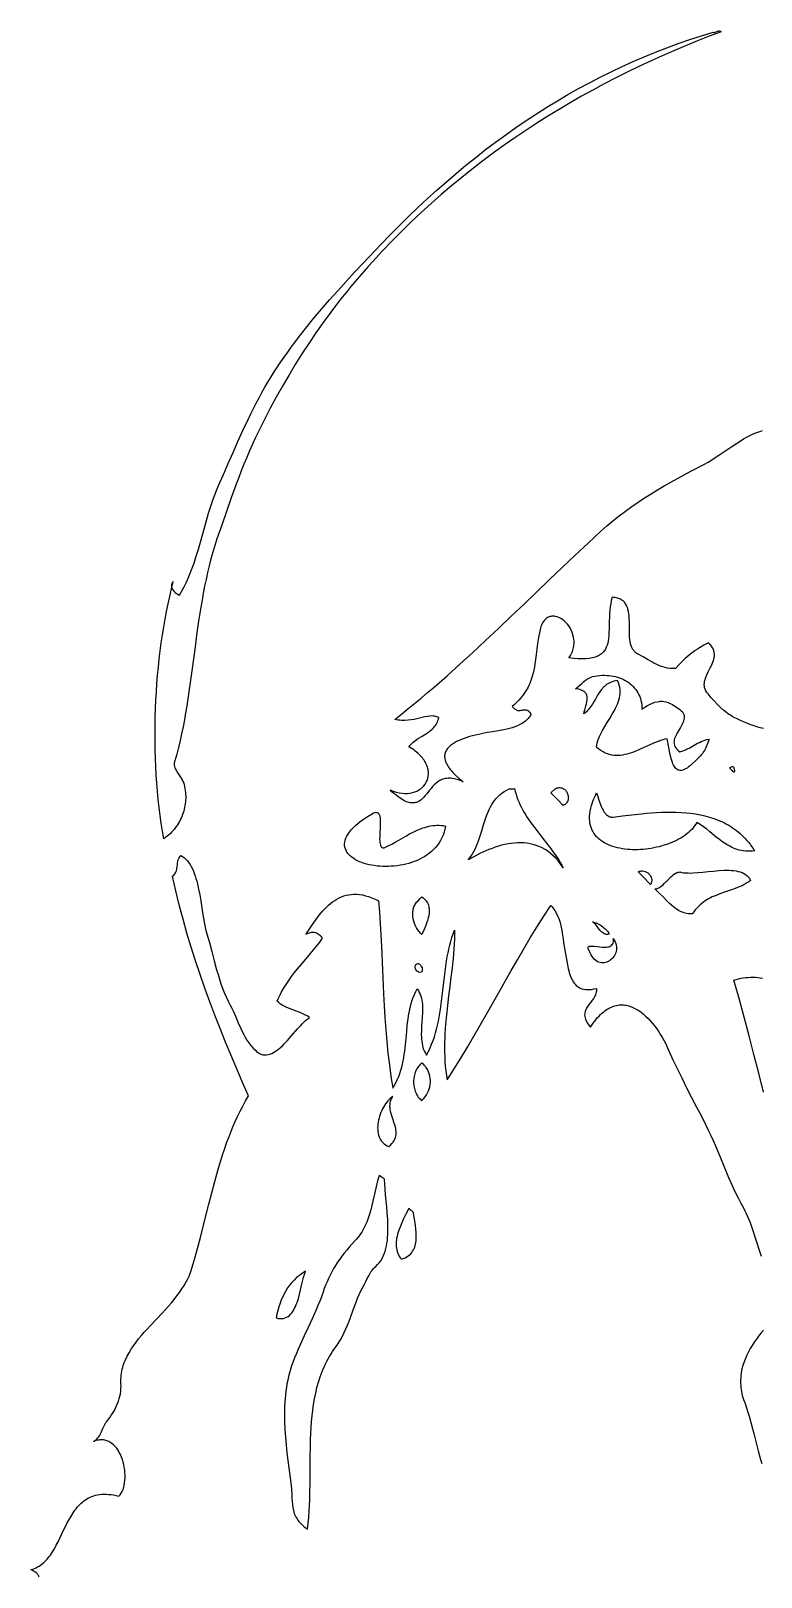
# Model space of a CAD drawing. Extents: x 1 to 451, y 1 to 714.
# Drawn here: x 28.4 to 204.1, y 333.9 to 705.8 of the extents above; entities that cross this region are included whole.
import ezdxf

# ---------------------------------------------------------------- set-up
doc = ezdxf.new("R2010")
doc.units = 0
doc.layers.add('Nível Padrão', color=1, linetype='CONTINUOUS')

msp = doc.modelspace()

# ---------------------------------------------------------------- linework, layer by layer
at = {"layer": 'Nível Padrão'}
for points in [[(192.5, 705.5), (192.64, 705.46), (192.77, 705.44), (192.89, 705.45), (193, 705.47), (193.22, 705.56), (193.43, 705.67), (193.64, 705.76), (193.76, 705.79), (193.88, 705.81), (194.01, 705.8), (194.15, 705.77), (194.3, 705.71), (194.46, 705.61), (191.6, 704.52), (188.75, 703.4), (185.91, 702.24), (183.08, 701.04), (180.26, 699.81), (177.45, 698.54), (174.66, 697.23), (171.87, 695.88), (169.1, 694.49), (166.34, 693.06), (163.6, 691.59), (160.87, 690.08), (158.16, 688.53), (155.46, 686.93), (152.79, 685.3), (150.13, 683.62), (147.49, 681.89), (144.87, 680.12), (142.27, 678.31), (139.69, 676.45), (137.13, 674.54), (134.6, 672.59), (132.09, 670.59), (129.6, 668.54), (127.14, 666.44), (124.7, 664.3), (122.29, 662.1), (119.9, 659.86), (117.55, 657.56), (115.22, 655.22), (112.92, 652.82), (110.65, 650.37), (109.56, 649.16), (108.49, 647.95), (107.44, 646.74), (106.4, 645.52), (105.39, 644.3), (104.39, 643.08), (103.4, 641.86), (102.44, 640.63), (100.55, 638.16), (98.73, 635.68), (96.97, 633.17), (95.26, 630.65), (93.6, 628.11), (92, 625.55), (90.44, 622.96), (88.92, 620.35), (87.45, 617.71), (86.02, 615.04), (84.62, 612.35), (83.26, 609.62), (82.5, 608.03), (81.76, 606.44), (81.05, 604.84), (80.36, 603.23), (79.69, 601.62), (79.05, 600.01), (78.42, 598.39), (77.8, 596.76), (76.61, 593.5), (75.46, 590.22), (74.33, 586.92), (73.2, 583.6), (72.69, 582.01), (72.2, 580.41), (71.75, 578.79), (71.33, 577.17), (70.94, 575.53), (70.57, 573.88), (70.23, 572.22), (69.91, 570.56), (69.6, 568.89), (69.32, 567.21), (68.79, 563.83), (68.31, 560.44), (67.85, 557.03), (66.94, 550.22), (66.46, 546.82), (65.93, 543.44), (65.65, 541.76), (65.35, 540.09), (65.03, 538.42), (64.69, 536.76), (64.32, 535.11), (63.93, 533.47), (63.51, 531.84), (63.06, 530.22), (62.99, 530.05), (62.94, 529.89), (62.9, 529.72), (62.88, 529.55), (62.88, 529.38), (62.89, 529.22), (62.96, 528.88), (63.08, 528.54), (63.24, 528.2), (63.43, 527.85), (63.65, 527.5), (64.13, 526.79), (64.6, 526.04), (64.83, 525.66), (65.02, 525.27), (65.19, 524.87), (65.31, 524.45), (65.42, 524), (65.5, 523.54), (65.57, 523.08), (65.62, 522.63), (65.65, 522.17), (65.67, 521.71), (65.67, 521.26), (65.66, 520.8), (65.62, 520.35), (65.57, 519.9), (65.5, 519.46), (65.42, 519.02), (65.32, 518.58), (65.21, 518.14), (65.07, 517.71), (64.92, 517.29), (64.76, 516.86), (64.58, 516.45), (64.38, 516.04), (64.17, 515.64), (63.94, 515.25), (63.7, 514.86), (63.44, 514.48), (63.16, 514.11), (62.87, 513.74), (62.57, 513.39), (62.25, 513.05), (61.91, 512.71), (61.56, 512.39), (61.19, 512.08), (60.81, 511.77), (60.42, 511.48), (60.09, 513.34), (59.8, 515.22), (59.53, 517.12), (59.29, 519.04), (59.08, 520.97), (58.89, 522.91), (58.73, 524.87), (58.59, 526.85), (58.48, 528.83), (58.4, 530.82), (58.34, 532.81), (58.3, 534.81), (58.29, 536.82), (58.31, 538.82), (58.35, 540.83), (58.41, 542.83), (58.5, 544.83), (58.62, 546.83), (58.75, 548.82), (58.92, 550.8), (59.1, 552.77), (59.31, 554.73), (59.54, 556.68), (59.8, 558.61), (60.08, 560.53), (60.38, 562.42), (60.71, 564.3), (61.05, 566.16), (61.42, 567.99), (61.82, 569.8), (62.23, 571.59), (62.67, 573.34), (62.54, 573.19), (62.43, 573.02), (62.35, 572.84), (62.29, 572.65), (62.26, 572.46), (62.25, 572.25), (62.28, 572.04), (62.34, 571.83), (62.43, 571.61), (62.56, 571.39), (62.72, 571.17), (62.93, 570.95), (63.17, 570.73), (63.46, 570.51), (63.8, 570.29), (64.17, 570.08), (64.6, 570.79), (65.01, 571.51), (65.4, 572.25), (65.77, 573.01), (66.13, 573.78), (66.46, 574.56), (66.78, 575.35), (67.09, 576.15), (67.67, 577.79), (68.21, 579.45), (68.72, 581.14), (69.21, 582.86), (70.17, 586.31), (70.65, 588.05), (71.16, 589.77), (71.7, 591.48), (72.27, 593.17), (72.58, 594.01), (72.9, 594.83), (73.23, 595.65), (73.58, 596.46), (74.75, 599.11), (75.9, 601.77), (77.06, 604.42), (78.23, 607.08), (79.43, 609.72), (80.67, 612.36), (81.31, 613.67), (81.96, 614.98), (82.64, 616.29), (83.33, 617.59), (84.02, 618.85), (84.73, 620.1), (85.46, 621.34), (86.21, 622.57), (86.98, 623.78), (87.76, 624.99), (88.56, 626.19), (89.38, 627.37), (90.21, 628.55), (91.06, 629.72), (91.93, 630.89), (92.8, 632.04), (94.6, 634.33), (96.45, 636.6), (98.34, 638.86), (100.28, 641.09), (102.26, 643.32), (104.27, 645.54), (106.31, 647.75), (108.38, 649.97), (112.59, 654.42), (114.78, 656.7), (117, 658.95), (119.24, 661.15), (121.49, 663.31), (123.77, 665.43), (126.06, 667.51), (128.37, 669.54), (130.7, 671.54), (133.05, 673.48), (135.42, 675.39), (137.81, 677.25), (140.22, 679.06), (142.64, 680.83), (145.09, 682.56), (147.56, 684.23), (150.04, 685.87), (152.55, 687.46), (155.07, 689), (157.61, 690.49), (160.18, 691.94), (162.76, 693.34), (165.37, 694.69), (167.99, 695.99), (170.63, 697.25), (173.29, 698.45), (175.98, 699.61), (178.68, 700.72), (181.4, 701.77), (184.15, 702.78), (186.91, 703.74), (189.7, 704.65), (192.5, 705.5)], [(163.5, 550.5), (164.08, 550.62), (164.67, 550.7), (165.24, 550.77), (165.81, 550.8), (166.37, 550.81), (166.93, 550.79), (167.47, 550.75), (168.01, 550.69), (168.53, 550.6), (169.04, 550.48), (169.54, 550.34), (170.03, 550.18), (170.5, 550), (170.96, 549.79), (171.4, 549.56), (171.82, 549.31), (172.22, 549.04), (172.6, 548.74), (172.97, 548.43), (173.31, 548.1), (173.63, 547.74), (173.92, 547.37), (174.2, 546.98), (174.44, 546.57), (174.66, 546.14), (174.86, 545.69), (175.02, 545.23), (175.16, 544.75), (175.26, 544.25), (175.34, 543.74), (175.38, 543.21), (175.39, 542.66), (176.08, 543.12), (176.73, 543.52), (177.35, 543.85), (177.94, 544.12), (178.5, 544.32), (179.05, 544.46), (179.59, 544.54), (179.85, 544.56), (180.11, 544.56), (180.37, 544.55), (180.63, 544.52), (181.15, 544.42), (181.68, 544.25), (182.21, 544.03), (182.76, 543.75), (183.33, 543.41), (183.92, 543.01), (184.54, 542.56), (184.87, 542.28), (185.13, 542), (185.32, 541.71), (185.46, 541.41), (185.55, 541.11), (185.58, 540.81), (185.57, 540.5), (185.52, 540.19), (185.44, 539.87), (185.32, 539.55), (185.18, 539.23), (185.02, 538.91), (184.65, 538.25), (184.25, 537.59), (183.86, 536.93), (183.68, 536.6), (183.52, 536.27), (183.37, 535.93), (183.26, 535.6), (183.17, 535.28), (183.12, 534.95), (183.1, 534.62), (183.14, 534.3), (183.22, 533.98), (183.35, 533.66), (183.54, 533.34), (183.8, 533.03), (184.12, 532.73), (184.52, 532.42), (184.99, 532.55), (185.45, 532.7), (185.89, 532.88), (186.32, 533.08), (186.73, 533.29), (187.15, 533.51), (187.96, 533.98), (188.79, 534.45), (189.21, 534.67), (189.65, 534.88), (190.1, 535.06), (190.56, 535.23), (191.05, 535.37), (191.56, 535.48), (191.18, 534.43), (190.85, 533.59), (190.69, 533.23), (190.53, 532.91), (190.36, 532.6), (190.17, 532.3), (189.97, 532.02), (189.74, 531.72), (189.47, 531.42), (189.18, 531.11), (188.45, 530.38), (187.51, 529.49), (187.06, 529.1), (186.64, 528.76), (186.25, 528.49), (185.88, 528.27), (185.53, 528.11), (185.21, 527.99), (184.91, 527.93), (184.63, 527.92), (184.36, 527.95), (184.12, 528.02), (183.89, 528.14), (183.68, 528.29), (183.49, 528.47), (183.31, 528.69), (183.14, 528.94), (182.99, 529.22), (182.85, 529.53), (182.72, 529.85), (182.49, 530.57), (182.29, 531.35), (182.11, 532.17), (181.8, 533.88), (181.65, 534.72), (181.49, 535.54), (180.94, 535.41), (180.39, 535.26), (179.84, 535.09), (179.29, 534.9), (178.2, 534.47), (177.12, 534.01), (174.98, 533.04), (173.92, 532.59), (172.87, 532.18), (172.34, 532.01), (171.81, 531.85), (171.29, 531.72), (170.76, 531.62), (170.24, 531.55), (169.72, 531.5), (169.19, 531.5), (168.67, 531.53), (168.15, 531.6), (167.63, 531.72), (167.11, 531.88), (166.58, 532.1), (166.06, 532.36), (165.54, 532.68), (165.02, 533.06), (164.49, 533.5), (164.56, 534.02), (164.67, 534.54), (164.81, 535.05), (164.98, 535.56), (165.18, 536.06), (165.4, 536.56), (165.64, 537.05), (165.91, 537.54), (166.47, 538.52), (167.07, 539.49), (167.68, 540.45), (168.27, 541.42), (168.83, 542.38), (169.08, 542.87), (169.32, 543.36), (169.53, 543.85), (169.72, 544.35), (169.88, 544.84), (170, 545.35), (170.09, 545.85), (170.15, 546.36), (170.16, 546.88), (170.13, 547.4), (170.05, 547.93), (169.92, 548.47), (169.73, 549.01), (169.49, 549.56), (169.04, 549.48), (168.61, 549.37), (168.22, 549.25), (167.85, 549.11), (167.51, 548.95), (167.19, 548.77), (166.89, 548.58), (166.61, 548.37), (166.36, 548.15), (166.11, 547.92), (165.89, 547.67), (165.67, 547.41), (165.28, 546.87), (164.91, 546.29), (164.56, 545.69), (164.22, 545.08), (163.86, 544.45), (163.48, 543.83), (163.05, 543.22), (162.82, 542.92), (162.58, 542.62), (162.32, 542.34), (162.04, 542.05), (161.73, 541.78), (161.41, 541.52), (161.52, 542), (161.65, 542.49), (161.92, 543.46), (162.05, 543.93), (162.16, 544.4), (162.23, 544.85), (162.25, 545.28), (162.24, 545.48), (162.22, 545.68), (162.18, 545.88), (162.12, 546.06), (162.04, 546.24), (161.94, 546.42), (161.81, 546.58), (161.66, 546.73), (161.49, 546.88), (161.29, 547.01), (161.06, 547.14), (160.8, 547.25), (160.5, 547.36), (160.18, 547.45), (159.82, 547.53), (159.42, 547.59), (159.96, 548.04), (160.46, 548.47), (160.92, 548.87), (161.38, 549.25), (161.85, 549.6), (162.34, 549.93), (162.89, 550.23), (163.5, 550.5)], [(196.5, 528.5), (196.62, 528.61), (196.76, 528.72), (196.93, 528.81), (197.11, 528.87), (197.2, 528.88), (197.28, 528.86), (197.36, 528.82), (197.42, 528.75), (197.48, 528.65), (197.53, 528.51), (197.6, 528.16), (197.64, 527.89), (197.64, 527.71), (197.62, 527.6), (197.57, 527.54), (197.49, 527.54), (197.4, 527.59), (197.3, 527.67), (197.07, 527.9), (196.84, 528.16), (196.64, 528.38), (196.56, 528.46), (196.5, 528.5)], [(143.5, 523.5), (143.62, 523.53), (143.74, 523.53), (144, 523.5), (144.15, 523.48), (144.32, 523.48), (144.53, 523.51), (144.77, 523.56), (144.94, 522.86), (145.13, 522.18), (145.35, 521.51), (145.59, 520.85), (145.86, 520.21), (146.14, 519.59), (146.45, 518.97), (146.77, 518.36), (147.11, 517.77), (147.47, 517.18), (147.84, 516.6), (148.22, 516.03), (149.02, 514.9), (149.86, 513.78), (151.59, 511.57), (152.46, 510.46), (153.33, 509.32), (154.17, 508.17), (154.99, 506.98), (155.38, 506.38), (155.76, 505.76), (156.13, 505.13), (156.48, 504.49), (155.91, 505.32), (155.33, 506.08), (154.72, 506.78), (154.09, 507.4), (153.45, 507.97), (152.79, 508.47), (152.11, 508.91), (151.42, 509.29), (150.72, 509.62), (150, 509.89), (149.27, 510.11), (148.53, 510.28), (147.79, 510.4), (147.04, 510.48), (146.28, 510.51), (145.51, 510.5), (144.75, 510.45), (143.98, 510.37), (143.21, 510.25), (142.43, 510.09), (141.66, 509.91), (140.9, 509.69), (140.13, 509.45), (139.37, 509.18), (138.62, 508.89), (137.88, 508.58), (137.14, 508.25), (136.41, 507.91), (135.69, 507.55), (134.99, 507.18), (133.62, 506.4), (134.03, 506.93), (134.4, 507.48), (134.74, 508.03), (135.05, 508.6), (135.34, 509.18), (135.61, 509.77), (135.85, 510.36), (136.08, 510.96), (136.5, 512.17), (136.88, 513.39), (137.25, 514.6), (137.62, 515.8), (138.03, 516.97), (138.25, 517.55), (138.48, 518.11), (138.73, 518.66), (139.01, 519.19), (139.31, 519.72), (139.63, 520.22), (139.98, 520.71), (140.37, 521.17), (140.79, 521.62), (141.25, 522.05), (141.74, 522.45), (142.28, 522.83), (142.87, 523.18), (143.5, 523.5)], [(154.5, 523.5), (154.75, 523.62), (154.99, 523.7), (155.23, 523.76), (155.46, 523.78), (155.68, 523.78), (155.9, 523.76), (156.1, 523.71), (156.3, 523.64), (156.49, 523.55), (156.66, 523.44), (156.83, 523.31), (156.98, 523.17), (157.12, 523.01), (157.25, 522.84), (157.36, 522.66), (157.46, 522.47), (157.54, 522.27), (157.61, 522.07), (157.66, 521.86), (157.69, 521.65), (157.71, 521.44), (157.7, 521.23), (157.68, 521.02), (157.64, 520.82), (157.57, 520.62), (157.49, 520.42), (157.38, 520.24), (157.25, 520.06), (157.1, 519.9), (156.92, 519.75), (156.72, 519.61), (156.49, 519.49), (155, 521), (153.5, 522.5), (154.5, 523.5)], [(164.5, 522.5), (164.77, 521.69), (165.07, 520.75), (165.42, 519.75), (165.62, 519.26), (165.83, 518.78), (166.07, 518.33), (166.33, 517.91), (166.61, 517.54), (166.76, 517.38), (166.92, 517.23), (167.09, 517.09), (167.26, 516.98), (167.44, 516.88), (167.63, 516.8), (167.83, 516.75), (168.03, 516.71), (168.25, 516.7), (168.47, 516.72), (170.71, 517), (173, 517.27), (175.35, 517.52), (176.53, 517.63), (177.72, 517.72), (178.91, 517.8), (180.11, 517.85), (181.3, 517.88), (182.49, 517.89), (183.67, 517.87), (184.85, 517.81), (186.02, 517.73), (187.18, 517.61), (188.32, 517.45), (189.45, 517.25), (190.56, 517), (191.65, 516.71), (192.72, 516.37), (193.77, 515.97), (194.28, 515.75), (194.79, 515.52), (195.29, 515.28), (195.78, 515.02), (196.27, 514.74), (196.75, 514.45), (197.22, 514.15), (197.68, 513.82), (198.13, 513.49), (198.58, 513.13), (199.01, 512.76), (199.44, 512.37), (199.86, 511.96), (200.26, 511.54), (200.66, 511.09), (201.05, 510.63), (201.42, 510.15), (201.79, 509.65), (202.14, 509.13), (202.49, 508.59), (201.92, 508.52), (201.36, 508.49), (200.82, 508.49), (200.3, 508.52), (199.79, 508.57), (199.29, 508.66), (198.8, 508.77), (198.33, 508.91), (197.86, 509.07), (197.41, 509.25), (196.97, 509.46), (196.53, 509.68), (196.1, 509.91), (195.68, 510.16), (194.86, 510.7), (194.06, 511.29), (193.28, 511.9), (191.75, 513.15), (190.98, 513.76), (190.21, 514.35), (189.44, 514.91), (188.64, 515.42), (188.38, 514.98), (188.08, 514.56), (187.75, 514.15), (187.4, 513.75), (187.02, 513.37), (186.61, 513), (186.17, 512.65), (185.72, 512.31), (185.24, 511.98), (184.74, 511.67), (184.22, 511.38), (183.69, 511.1), (183.14, 510.83), (182.57, 510.58), (181.99, 510.35), (181.39, 510.13), (180.79, 509.93), (180.17, 509.75), (179.55, 509.58), (178.92, 509.43), (178.29, 509.3), (177.65, 509.18), (177, 509.08), (176.36, 509), (175.71, 508.94), (175.07, 508.89), (174.42, 508.86), (173.79, 508.85), (173.15, 508.86), (172.53, 508.89), (171.91, 508.94), (171.29, 509.01), (170.69, 509.09), (170.1, 509.2), (169.53, 509.32), (168.97, 509.47), (168.42, 509.64), (167.89, 509.82), (167.38, 510.03), (166.89, 510.26), (166.42, 510.51), (165.97, 510.78), (165.55, 511.07), (165.15, 511.38), (164.78, 511.72), (164.43, 512.07), (164.12, 512.45), (163.83, 512.85), (163.58, 513.28), (163.36, 513.73), (163.17, 514.2), (163.02, 514.69), (162.91, 515.21), (162.84, 515.75), (162.8, 516.31), (162.81, 516.9), (162.86, 517.51), (162.95, 518.15), (163.09, 518.81), (163.27, 519.5), (163.5, 520.21), (163.78, 520.95), (164.12, 521.71), (164.5, 522.5)], [(110.5, 517.5), (110.86, 517.69), (111.18, 517.81), (111.32, 517.83), (111.46, 517.85), (111.58, 517.84), (111.69, 517.82), (111.8, 517.78), (111.89, 517.73), (111.98, 517.67), (112.05, 517.59), (112.19, 517.39), (112.29, 517.14), (112.37, 516.85), (112.42, 516.52), (112.46, 516.16), (112.47, 515.76), (112.47, 514.91), (112.43, 514.01), (112.37, 513.08), (112.33, 512.18), (112.32, 511.34), (112.33, 510.95), (112.36, 510.59), (112.41, 510.27), (112.49, 509.98), (112.59, 509.74), (112.71, 509.55), (112.79, 509.48), (112.87, 509.41), (112.96, 509.37), (113.06, 509.33), (113.17, 509.32), (113.29, 509.32), (113.42, 509.34), (113.56, 509.37), (114.39, 509.76), (115.23, 510.2), (116.08, 510.66), (116.93, 511.15), (118.65, 512.15), (119.53, 512.64), (120.42, 513.1), (121.32, 513.53), (122.24, 513.91), (122.71, 514.08), (123.18, 514.23), (123.65, 514.37), (124.13, 514.48), (124.61, 514.58), (125.1, 514.65), (125.6, 514.7), (126.1, 514.73), (126.6, 514.73), (127.12, 514.7), (127.63, 514.64), (128.16, 514.55), (128.01, 513.8), (127.82, 513.07), (127.58, 512.38), (127.29, 511.72), (126.97, 511.1), (126.61, 510.51), (126.21, 509.95), (125.78, 509.42), (125.31, 508.92), (124.81, 508.45), (124.29, 508.01), (123.74, 507.61), (123.16, 507.23), (122.57, 506.88), (121.95, 506.56), (121.31, 506.27), (120.66, 506.01), (120, 505.77), (119.32, 505.56), (118.63, 505.38), (117.94, 505.23), (117.24, 505.1), (116.54, 504.99), (115.83, 504.91), (115.13, 504.86), (114.43, 504.83), (113.73, 504.82), (113.05, 504.83), (112.37, 504.87), (111.7, 504.93), (111.04, 505.02), (110.4, 505.12), (109.78, 505.25), (109.18, 505.4), (108.6, 505.57), (108.04, 505.75), (107.51, 505.96), (107.01, 506.19), (106.53, 506.44), (106.09, 506.7), (105.68, 506.98), (105.31, 507.28), (104.98, 507.6), (104.68, 507.93), (104.43, 508.28), (104.23, 508.65), (104.07, 509.03), (103.96, 509.43), (103.9, 509.84), (103.89, 510.26), (103.94, 510.7), (104.04, 511.16), (104.21, 511.62), (104.43, 512.1), (104.72, 512.59), (105.07, 513.1), (105.49, 513.61), (105.98, 514.14), (106.55, 514.67), (107.18, 515.22), (107.89, 515.78), (108.68, 516.34), (109.55, 516.92), (110.5, 517.5)], [(174.5, 503.5), (174.67, 503.59), (174.85, 503.66), (175.02, 503.71), (175.2, 503.74), (175.37, 503.76), (175.55, 503.76), (175.89, 503.72), (176.22, 503.63), (176.53, 503.49), (176.81, 503.3), (177.07, 503.07), (177.3, 502.81), (177.49, 502.53), (177.63, 502.22), (177.72, 501.89), (177.76, 501.55), (177.76, 501.37), (177.74, 501.2), (177.71, 501.02), (177.66, 500.85), (177.59, 500.67), (177.5, 500.5), (175.5, 502.5), (174.5, 503.5)], [(184.5, 503.5), (184.96, 503.4), (185.44, 503.33), (185.96, 503.28), (186.49, 503.26), (187.05, 503.25), (187.62, 503.27), (188.82, 503.34), (190.07, 503.46), (191.34, 503.59), (192.63, 503.73), (193.9, 503.84), (195.15, 503.91), (195.76, 503.92), (196.35, 503.91), (196.93, 503.89), (197.49, 503.84), (198.03, 503.76), (198.54, 503.65), (199.03, 503.51), (199.49, 503.34), (199.92, 503.13), (200.32, 502.89), (200.68, 502.59), (200.85, 502.43), (201.01, 502.26), (201.16, 502.08), (201.29, 501.88), (201.42, 501.67), (201.54, 501.45), (201.09, 501.14), (200.63, 500.85), (200.18, 500.59), (199.72, 500.34), (199.25, 500.12), (198.79, 499.9), (197.85, 499.52), (196.92, 499.18), (195.98, 498.86), (195.05, 498.54), (194.13, 498.22), (193.22, 497.87), (192.33, 497.48), (191.89, 497.27), (191.45, 497.04), (191.02, 496.79), (190.6, 496.52), (190.18, 496.23), (189.78, 495.91), (189.38, 495.57), (188.98, 495.2), (188.6, 494.79), (188.22, 494.36), (187.86, 493.89), (187.5, 493.39), (187.14, 493.39), (186.79, 493.41), (186.44, 493.46), (186.1, 493.52), (185.77, 493.6), (185.45, 493.7), (185.13, 493.82), (184.82, 493.95), (184.52, 494.1), (184.22, 494.26), (183.64, 494.63), (183.09, 495.03), (182.54, 495.48), (182.02, 495.95), (181.5, 496.45), (180.49, 497.48), (179.5, 498.49), (179, 498.98), (178.5, 499.44), (178.69, 499.45), (178.88, 499.48), (179.07, 499.53), (179.26, 499.6), (179.45, 499.68), (179.65, 499.79), (180.03, 500.05), (180.41, 500.36), (180.78, 500.7), (181.54, 501.46), (182.29, 502.22), (182.66, 502.56), (183.03, 502.88), (183.4, 503.14), (183.58, 503.25), (183.77, 503.34), (183.95, 503.41), (184.14, 503.46), (184.32, 503.49), (184.5, 503.5)], [(122.5, 497.5), (122.8, 497.28), (123.06, 497.06), (123.3, 496.82), (123.5, 496.57), (123.68, 496.31), (123.83, 496.04), (123.95, 495.77), (124.05, 495.49), (124.13, 495.2), (124.18, 494.9), (124.22, 494.6), (124.23, 494.3), (124.23, 493.99), (124.21, 493.68), (124.13, 493.06), (123.99, 492.43), (123.82, 491.81), (123.61, 491.19), (123.39, 490.6), (122.91, 489.47), (122.48, 488.47), (122.12, 488.78), (121.79, 489.16), (121.47, 489.58), (121.19, 490.05), (120.93, 490.56), (120.71, 491.1), (120.54, 491.66), (120.4, 492.24), (120.32, 492.82), (120.29, 493.41), (120.3, 493.7), (120.32, 493.98), (120.36, 494.27), (120.41, 494.55), (120.49, 494.82), (120.57, 495.09), (120.68, 495.35), (120.81, 495.6), (120.95, 495.84), (121.11, 496.07), (121.3, 496.29), (121.5, 496.5), (122, 497), (122.5, 497.5)], [(163.5, 491.5), (163.77, 491.46), (164.05, 491.37), (164.36, 491.26), (164.68, 491.12), (165.01, 490.95), (165.33, 490.75), (165.66, 490.55), (165.97, 490.32), (166.27, 490.09), (166.55, 489.86), (166.8, 489.62), (167.02, 489.38), (167.21, 489.15), (167.35, 488.93), (167.45, 488.73), (167.49, 488.54), (167.31, 488.5), (167.14, 488.48), (166.97, 488.48), (166.82, 488.49), (166.66, 488.51), (166.52, 488.56), (166.24, 488.68), (165.98, 488.85), (165.74, 489.05), (165.51, 489.29), (165.29, 489.54), (164.86, 490.1), (164.44, 490.65), (164.22, 490.91), (163.99, 491.14), (163.75, 491.34), (163.5, 491.5)], [(168.5, 487.5), (168.76, 487.11), (168.96, 486.71), (169.11, 486.32), (169.22, 485.92), (169.27, 485.53), (169.29, 485.15), (169.26, 484.78), (169.19, 484.41), (169.09, 484.06), (168.96, 483.72), (168.79, 483.4), (168.6, 483.1), (168.38, 482.82), (168.13, 482.57), (167.87, 482.34), (167.59, 482.14), (167.29, 481.97), (166.98, 481.83), (166.66, 481.73), (166.33, 481.67), (166, 481.64), (165.66, 481.66), (165.33, 481.72), (164.99, 481.83), (164.66, 481.99), (164.34, 482.19), (164.03, 482.45), (163.73, 482.77), (163.44, 483.14), (163.18, 483.57), (162.93, 484.07), (162.71, 484.63), (162.57, 484.87), (162.5, 485.07), (162.47, 485.24), (162.49, 485.38), (162.56, 485.48), (162.67, 485.56), (162.82, 485.62), (163, 485.65), (163.21, 485.66), (163.45, 485.66), (164, 485.62), (165.26, 485.48), (165.92, 485.42), (166.57, 485.41), (166.88, 485.42), (167.17, 485.46), (167.44, 485.52), (167.69, 485.6), (167.92, 485.71), (168.12, 485.85), (168.28, 486.02), (168.41, 486.23), (168.5, 486.48), (168.55, 486.78), (168.55, 487.11), (168.5, 487.5)], [(121.5, 481.5), (121.65, 481.45), (121.78, 481.38), (121.91, 481.29), (122.04, 481.2), (122.25, 480.97), (122.41, 480.71), (122.52, 480.42), (122.56, 480.27), (122.58, 480.12), (122.59, 479.96), (122.57, 479.81), (122.55, 479.65), (122.5, 479.5), (122.28, 479.4), (122.06, 479.35), (121.85, 479.37), (121.65, 479.43), (121.46, 479.53), (121.29, 479.66), (121.15, 479.82), (121.03, 480.01), (120.95, 480.21), (120.89, 480.42), (120.88, 480.63), (120.9, 480.84), (120.98, 481.03), (121.1, 481.22), (121.27, 481.37), (121.5, 481.5)], [(123.5, 456.5), (123.36, 456.63), (123.24, 456.76), (123.05, 457), (122.83, 457.24), (122.68, 457.37), (122.5, 457.5), (122.25, 457.31), (122.02, 457.11), (121.81, 456.89), (121.61, 456.65), (121.43, 456.4), (121.27, 456.14), (121.12, 455.86), (120.98, 455.57), (120.87, 455.27), (120.76, 454.97), (120.68, 454.65), (120.61, 454.33), (120.55, 454.01), (120.51, 453.68), (120.49, 453.35), (120.48, 453.02), (120.49, 452.69), (120.52, 452.35), (120.56, 452.03), (120.61, 451.7), (120.69, 451.38), (120.77, 451.06), (120.88, 450.76), (120.99, 450.46), (121.13, 450.17), (121.28, 449.89), (121.44, 449.62), (121.62, 449.36), (121.82, 449.12), (122.03, 448.9), (122.26, 448.69), (122.5, 448.5), (122.89, 448.94), (123.24, 449.39), (123.55, 449.86), (123.82, 450.34), (124.05, 450.83), (124.23, 451.32), (124.38, 451.83), (124.47, 452.34), (124.53, 452.85), (124.53, 453.37), (124.49, 453.89), (124.39, 454.42), (124.25, 454.94), (124.05, 455.46), (123.8, 455.98), (123.5, 456.5)], [(115.5, 449.5), (115.19, 449.28), (114.88, 449.02), (114.58, 448.74), (114.29, 448.43), (114.02, 448.09), (113.75, 447.73), (113.5, 447.35), (113.26, 446.95), (113.03, 446.53), (112.82, 446.1), (112.63, 445.66), (112.46, 445.2), (112.3, 444.74), (112.17, 444.28), (112.06, 443.81), (111.97, 443.34), (111.9, 442.87), (111.86, 442.4), (111.84, 441.94), (111.86, 441.49), (111.9, 441.05), (111.97, 440.62), (112.07, 440.2), (112.2, 439.8), (112.36, 439.42), (112.56, 439.06), (112.79, 438.73), (113.06, 438.41), (113.37, 438.13), (113.71, 437.88), (114.1, 437.66), (114.52, 437.47), (114.93, 437.82), (115.28, 438.17), (115.57, 438.52), (115.81, 438.87), (115.99, 439.23), (116.13, 439.59), (116.23, 439.96), (116.28, 440.32), (116.3, 440.69), (116.29, 441.06), (116.25, 441.43), (116.18, 441.81), (116.1, 442.18), (116, 442.56), (115.75, 443.32), (115.49, 444.09), (115.23, 444.86), (115.01, 445.63), (114.92, 446.02), (114.86, 446.4), (114.81, 446.79), (114.8, 447.18), (114.81, 447.57), (114.87, 447.95), (114.96, 448.34), (115.09, 448.73), (115.27, 449.11), (115.5, 449.5)], [(113.5, 429.5), (113.5, 429.55), (113.47, 429.61), (113.34, 429.74), (113.15, 429.88), (112.92, 430.03), (112.48, 430.33), (112.32, 430.46), (112.27, 430.53), (112.25, 430.58), (111.92, 429.55), (111.64, 428.5), (111.38, 427.45), (111.14, 426.4), (110.68, 424.31), (110.44, 423.27), (110.18, 422.24), (109.89, 421.22), (109.57, 420.22), (109.2, 419.24), (108.99, 418.76), (108.77, 418.28), (108.53, 417.81), (108.27, 417.34), (108, 416.88), (107.7, 416.43), (107.38, 415.98), (107.04, 415.55), (106.68, 415.12), (106.3, 414.7), (105.64, 413.99), (105, 413.28), (104.39, 412.56), (103.81, 411.84), (103.25, 411.1), (102.72, 410.36), (102.21, 409.61), (101.72, 408.85), (101.26, 408.08), (100.83, 407.3), (100.41, 406.52), (100.02, 405.72), (99.66, 404.91), (99.31, 404.1), (98.99, 403.27), (98.7, 402.43), (98.31, 401.34), (97.9, 400.27), (97.48, 399.2), (97.03, 398.14), (96.1, 396.04), (95.14, 393.96), (94.17, 391.88), (93.21, 389.79), (92.74, 388.73), (92.29, 387.67), (91.85, 386.61), (91.43, 385.53), (91.13, 384.7), (90.86, 383.85), (90.62, 383), (90.4, 382.14), (90.2, 381.27), (90.03, 380.39), (89.89, 379.5), (89.76, 378.61), (89.66, 377.71), (89.57, 376.8), (89.51, 375.88), (89.46, 374.97), (89.43, 374.05), (89.42, 373.12), (89.44, 371.26), (89.52, 369.4), (89.64, 367.53), (89.81, 365.67), (90.01, 363.81), (90.23, 361.97), (90.47, 360.14), (90.99, 356.57), (91.07, 355.83), (91.13, 355.09), (91.19, 353.59), (91.22, 352.85), (91.26, 352.1), (91.33, 351.37), (91.44, 350.64), (91.59, 349.92), (91.69, 349.57), (91.8, 349.22), (91.94, 348.88), (92.09, 348.54), (92.26, 348.2), (92.46, 347.87), (92.68, 347.55), (92.92, 347.23), (93.19, 346.91), (93.49, 346.6), (93.82, 346.3), (94.18, 346.01), (94.57, 345.72), (94.99, 345.44), (95.15, 346.83), (95.27, 348.23), (95.37, 349.65), (95.44, 351.07), (95.5, 352.51), (95.53, 353.95), (95.57, 356.84), (95.61, 362.65), (95.65, 365.55), (95.69, 366.99), (95.75, 368.42), (95.83, 369.85), (95.94, 371.26), (96.07, 372.67), (96.23, 374.06), (96.43, 375.43), (96.66, 376.8), (96.94, 378.14), (97.25, 379.47), (97.62, 380.78), (98.04, 382.07), (98.27, 382.7), (98.51, 383.33), (98.77, 383.96), (99.04, 384.57), (99.33, 385.18), (99.63, 385.79), (99.95, 386.39), (100.28, 386.98), (100.64, 387.57), (101.01, 388.14), (101.39, 388.71), (101.8, 389.28), (102.09, 389.69), (102.37, 390.1), (102.9, 390.95), (103.37, 391.81), (103.81, 392.7), (104.21, 393.59), (104.59, 394.5), (104.95, 395.42), (105.29, 396.34), (105.96, 398.2), (106.64, 400.04), (107.01, 400.96), (107.4, 401.86), (107.83, 402.75), (108.29, 403.62), (108.66, 404.32), (109, 405.01), (109.34, 405.7), (109.68, 406.36), (110.04, 406.99), (110.23, 407.29), (110.43, 407.59), (110.65, 407.87), (110.88, 408.14), (111.12, 408.39), (111.38, 408.63), (111.83, 409.05), (112.23, 409.51), (112.59, 410), (112.91, 410.52), (113.19, 411.07), (113.43, 411.65), (113.64, 412.26), (113.82, 412.89), (113.96, 413.54), (114.08, 414.21), (114.18, 414.89), (114.24, 415.6), (114.29, 416.31), (114.32, 417.04), (114.32, 417.77), (114.31, 418.51), (114.25, 420.01), (114.15, 421.5), (114.01, 422.97), (113.87, 424.42), (113.73, 425.81), (113.61, 427.13), (113.53, 428.37), (113.5, 429.5)], [(120.5, 421.5), (120.44, 421.63), (120.32, 421.76), (120.16, 421.89), (119.97, 422.02), (119.61, 422.29), (119.47, 422.43), (119.37, 422.56), (118.73, 421.31), (118, 419.88), (117.64, 419.11), (117.3, 418.32), (116.98, 417.51), (116.71, 416.68), (116.6, 416.27), (116.5, 415.85), (116.41, 415.44), (116.34, 415.02), (116.3, 414.61), (116.27, 414.19), (116.27, 413.79), (116.29, 413.38), (116.34, 412.98), (116.42, 412.59), (116.52, 412.2), (116.66, 411.82), (116.83, 411.44), (117.03, 411.08), (117.26, 410.72), (117.54, 410.37), (118.01, 410.53), (118.44, 410.71), (118.83, 410.92), (119.18, 411.15), (119.5, 411.39), (119.79, 411.66), (120.04, 411.95), (120.26, 412.26), (120.45, 412.58), (120.62, 412.91), (120.76, 413.26), (120.87, 413.63), (120.96, 414), (121.03, 414.38), (121.08, 414.77), (121.12, 415.17), (121.13, 415.58), (121.13, 415.99), (121.1, 416.81), (121.02, 417.65), (120.92, 418.47), (120.69, 420.06), (120.58, 420.8), (120.5, 421.5)], [(94.5, 407.5), (93.73, 407), (93.02, 406.47), (92.35, 405.92), (91.74, 405.34), (91.18, 404.74), (90.66, 404.11), (90.19, 403.46), (89.76, 402.77), (89.36, 402.06), (89, 401.32), (88.67, 400.55), (88.37, 399.75), (88.1, 398.92), (87.85, 398.05), (87.62, 397.16), (87.42, 396.23), (87.91, 396.11), (88.37, 396.05), (88.8, 396.05), (89.21, 396.11), (89.59, 396.21), (89.95, 396.37), (90.29, 396.57), (90.6, 396.81), (90.89, 397.1), (91.16, 397.42), (91.42, 397.77), (91.66, 398.15), (91.88, 398.57), (92.08, 399), (92.27, 399.46), (92.45, 399.93), (92.78, 400.93), (93.06, 401.96), (93.32, 403), (93.56, 404.02), (93.79, 405.01), (94.02, 405.94), (94.25, 406.77), (94.37, 407.15), (94.5, 407.5)]]:
    msp.add_lwpolyline(points, close=True, dxfattribs=at)
for points in [[(204.64, 537.98), (203.82, 538.2), (203, 538.44), (202.19, 538.7), (201.39, 538.98), (200.6, 539.28), (199.82, 539.61), (199.07, 539.94), (198.32, 540.3), (197.59, 540.68), (197.13, 540.93), (196.69, 541.2), (196.26, 541.48), (195.85, 541.77), (195.45, 542.07), (195.07, 542.38), (194.31, 543.05), (193.58, 543.78), (192.84, 544.57), (192.09, 545.41), (191.3, 546.33), (191.01, 546.71), (190.78, 547.09), (190.61, 547.47), (190.49, 547.85), (190.43, 548.23), (190.41, 548.61), (190.43, 548.99), (190.49, 549.37), (190.58, 549.75), (190.7, 550.12), (190.84, 550.5), (191.01, 550.88), (191.37, 551.64), (191.76, 552.41), (192.13, 553.17), (192.3, 553.56), (192.46, 553.94), (192.59, 554.33), (192.7, 554.71), (192.78, 555.1), (192.82, 555.49), (192.83, 555.88), (192.79, 556.27), (192.71, 556.66), (192.58, 557.06), (192.38, 557.45), (192.13, 557.85), (191.81, 558.25), (191.42, 558.65), (190.32, 558.05), (189.26, 557.42), (188.75, 557.09), (188.24, 556.75), (187.75, 556.39), (187.26, 556.02), (186.78, 555.64), (186.3, 555.24), (185.83, 554.82), (185.36, 554.39), (184.89, 553.94), (184.43, 553.46), (183.5, 552.45), (182.84, 552.42), (182.2, 552.45), (181.59, 552.53), (181, 552.65), (180.43, 552.81), (179.88, 553), (179.34, 553.23), (178.81, 553.48), (178.29, 553.75), (177.77, 554.04), (176.75, 554.63), (175.71, 555.23), (175.18, 555.51), (174.64, 555.78), (174.41, 555.9), (174.2, 556.03), (174, 556.18), (173.82, 556.33), (173.65, 556.5), (173.5, 556.67), (173.35, 556.86), (173.23, 557.05), (173, 557.47), (172.83, 557.91), (172.68, 558.39), (172.58, 558.9), (172.5, 559.42), (172.45, 559.97), (172.41, 560.53), (172.39, 561.1), (172.39, 562.26), (172.38, 563.43), (172.35, 564.57), (172.31, 565.13), (172.25, 565.67), (172.17, 566.19), (172.05, 566.68), (171.9, 567.15), (171.71, 567.59), (171.47, 567.99), (171.34, 568.18), (171.19, 568.36), (171.03, 568.53), (170.85, 568.68), (170.66, 568.83), (170.46, 568.96), (170.24, 569.09), (170, 569.2), (169.75, 569.3), (169.48, 569.38), (169.19, 569.45), (168.88, 569.51), (168.55, 569.55), (168.21, 569.57), (168.03, 568.8), (167.89, 568.03), (167.78, 567.27), (167.7, 566.51), (167.64, 565.76), (167.6, 565.02), (167.55, 563.57), (167.52, 562.19), (167.47, 560.89), (167.43, 560.27), (167.37, 559.67), (167.28, 559.1), (167.17, 558.55), (167.02, 558.04), (166.84, 557.56), (166.61, 557.1), (166.48, 556.89), (166.34, 556.69), (166.18, 556.49), (166.02, 556.31), (165.84, 556.13), (165.64, 555.96), (165.43, 555.8), (165.2, 555.66), (164.96, 555.52), (164.7, 555.39), (164.42, 555.28), (164.13, 555.17), (163.82, 555.08), (163.49, 555), (163.14, 554.93), (162.76, 554.87), (161.96, 554.79), (161.07, 554.76), (160.08, 554.78), (159, 554.85), (157.82, 554.98), (158.03, 555.29), (158.22, 555.61), (158.39, 555.93), (158.54, 556.25), (158.67, 556.57), (158.78, 556.89), (158.87, 557.21), (158.95, 557.52), (159, 557.84), (159.04, 558.16), (159.07, 558.47), (159.07, 558.78), (159.07, 559.09), (159.04, 559.4), (158.96, 560), (158.82, 560.58), (158.63, 561.14), (158.39, 561.68), (158.12, 562.19), (157.81, 562.67), (157.47, 563.11), (157.1, 563.52), (156.71, 563.89), (156.31, 564.21), (155.88, 564.48), (155.45, 564.7), (155.01, 564.87), (154.57, 564.98), (154.35, 565.01), (154.13, 565.03), (153.91, 565.03), (153.7, 565.02), (153.48, 564.98), (153.28, 564.93), (153.07, 564.87), (152.87, 564.78), (152.67, 564.68), (152.48, 564.55), (152.3, 564.41), (152.12, 564.25), (151.95, 564.06), (151.79, 563.86), (151.63, 563.64), (151.49, 563.39), (151.35, 563.12), (151.22, 562.83), (151.1, 562.52), (150.99, 562.18), (150.9, 561.82), (150.81, 561.44), (150.53, 559.89), (150.31, 558.45), (150.12, 557.09), (149.96, 555.81), (149.8, 554.61), (149.64, 553.46), (149.46, 552.37), (149.24, 551.31), (149.11, 550.8), (148.96, 550.29), (148.8, 549.79), (148.62, 549.3), (148.41, 548.81), (148.19, 548.32), (147.94, 547.83), (147.66, 547.34), (147.35, 546.85), (147.01, 546.36), (146.64, 545.86), (146.24, 545.36), (145.8, 544.86), (145.32, 544.34), (144.79, 543.82), (144.23, 543.29), (144.4, 543.09), (144.56, 542.92), (144.73, 542.77), (144.89, 542.65), (145.04, 542.55), (145.2, 542.48), (145.35, 542.42), (145.5, 542.38), (145.8, 542.35), (146.09, 542.36), (146.37, 542.39), (146.65, 542.45), (146.92, 542.49), (147.19, 542.52), (147.45, 542.52), (147.58, 542.5), (147.71, 542.46), (147.83, 542.41), (147.96, 542.33), (148.09, 542.24), (148.21, 542.13), (148.34, 541.99), (148.46, 541.82), (148.59, 541.62), (148.71, 541.4), (148.57, 541.13), (148.41, 540.88), (148.24, 540.64), (148.05, 540.41), (147.84, 540.19), (147.63, 539.98), (147.39, 539.78), (147.15, 539.59), (146.63, 539.25), (146.07, 538.94), (145.48, 538.66), (144.85, 538.42), (144.21, 538.2), (143.55, 538.01), (142.87, 537.84), (142.19, 537.69), (140.84, 537.44), (139.54, 537.23), (138.19, 537.01), (136.78, 536.75), (135.37, 536.44), (134.66, 536.26), (133.97, 536.07), (133.3, 535.86), (132.64, 535.64), (132.01, 535.4), (131.41, 535.14), (130.84, 534.86), (130.3, 534.57), (129.81, 534.25), (129.37, 533.91), (128.98, 533.56), (128.64, 533.18), (128.5, 532.98), (128.37, 532.78), (128.25, 532.57), (128.16, 532.36), (128.08, 532.13), (128.02, 531.91), (127.98, 531.68), (127.95, 531.44), (127.95, 531.19), (127.96, 530.94), (128, 530.68), (128.06, 530.42), (128.14, 530.15), (128.24, 529.87), (128.37, 529.58), (128.52, 529.29), (128.7, 528.99), (128.89, 528.69), (129.12, 528.37), (129.37, 528.05), (129.65, 527.73), (129.95, 527.39), (130.64, 526.7), (131.45, 525.98), (132.38, 525.22), (131.91, 525.42), (131.46, 525.59), (131.03, 525.73), (130.61, 525.84), (130.22, 525.93), (129.84, 525.99), (129.47, 526.03), (129.12, 526.04), (128.79, 526.04), (128.46, 526.01), (128.15, 525.96), (127.86, 525.9), (127.57, 525.81), (127.3, 525.71), (127.04, 525.6), (126.78, 525.47), (126.54, 525.32), (126.31, 525.17), (125.86, 524.82), (125.45, 524.44), (125.06, 524.04), (124.69, 523.61), (124.33, 523.17), (123.63, 522.3), (123.29, 521.88), (122.94, 521.49), (122.58, 521.12), (122.21, 520.8), (121.81, 520.53), (121.61, 520.42), (121.39, 520.32), (121.17, 520.23), (120.95, 520.17), (120.71, 520.12), (120.47, 520.09), (120.21, 520.09), (119.95, 520.1), (119.67, 520.14), (119.38, 520.2), (119.08, 520.29), (118.77, 520.41), (118.45, 520.55), (118.11, 520.72), (117.75, 520.92), (117.39, 521.15), (117, 521.41), (116.6, 521.7), (116.18, 522.03), (115.75, 522.39), (115.29, 522.79), (114.82, 523.22), (115.2, 523.06), (115.57, 522.92), (116.3, 522.69), (117.02, 522.52), (117.71, 522.42), (118.37, 522.37), (119.02, 522.39), (119.63, 522.46), (120.21, 522.58), (120.76, 522.75), (121.28, 522.96), (121.76, 523.22), (122.2, 523.52), (122.6, 523.86), (122.96, 524.24), (123.26, 524.64), (123.53, 525.07), (123.74, 525.53), (123.9, 526.02), (124, 526.52), (124.05, 527.04), (124.05, 527.31), (124.03, 527.58), (124, 527.85), (123.96, 528.13), (123.9, 528.4), (123.82, 528.68), (123.73, 528.97), (123.62, 529.25), (123.49, 529.53), (123.34, 529.81), (123.18, 530.1), (123, 530.38), (122.8, 530.66), (122.59, 530.94), (122.35, 531.23), (122.1, 531.5), (121.82, 531.78), (121.53, 532.05), (121.22, 532.33), (120.88, 532.59), (120.53, 532.86), (120.16, 533.12), (119.76, 533.38), (119.34, 533.63), (119.6, 533.92), (119.86, 534.2), (120.38, 534.69), (120.92, 535.13), (121.45, 535.52), (121.99, 535.87), (122.52, 536.19), (123.55, 536.81), (124.04, 537.13), (124.51, 537.47), (124.95, 537.85), (125.15, 538.05), (125.35, 538.27), (125.54, 538.5), (125.72, 538.75), (125.89, 539.01), (126.05, 539.29), (126.2, 539.6), (126.34, 539.92), (126.46, 540.27), (126.57, 540.64), (126.31, 540.76), (126.05, 540.85), (125.78, 540.92), (125.51, 540.97), (125.24, 541.01), (124.96, 541.02), (124.39, 541), (123.81, 540.93), (123.2, 540.82), (121.94, 540.52), (121.28, 540.36), (120.59, 540.21), (119.88, 540.09), (119.15, 539.99), (118.39, 539.94), (118.01, 539.94), (117.61, 539.95), (117.21, 539.98), (116.8, 540.03), (116.38, 540.1), (115.96, 540.19), (117.55, 541.44), (119.13, 542.71), (120.7, 544), (122.27, 545.3), (123.84, 546.63), (125.4, 547.97), (128.52, 550.7), (131.63, 553.48), (134.72, 556.31), (137.81, 559.18), (140.89, 562.08), (143.97, 565.01), (147.04, 567.95), (153.19, 573.84), (156.27, 576.78), (159.35, 579.7), (162.44, 582.59), (165.54, 585.46), (166.98, 586.74), (168.44, 587.97), (169.92, 589.16), (171.43, 590.3), (172.95, 591.4), (174.48, 592.45), (176.03, 593.48), (177.6, 594.47), (179.18, 595.43), (180.76, 596.37), (182.36, 597.29), (183.96, 598.18), (185.58, 599.06), (187.19, 599.92), (190.43, 601.63), (191.31, 602.11), (192.18, 602.62), (193.04, 603.16), (193.9, 603.72), (195.59, 604.88), (197.29, 606.04), (198.14, 606.6), (199, 607.15), (199.87, 607.67), (200.75, 608.16), (201.65, 608.62), (202.56, 609.03), (203.49, 609.39), (203.97, 609.55), (204.44, 609.69)], [(30.44, 333.88), (30.38, 334.03), (30.31, 334.19), (30.22, 334.34), (30.11, 334.5), (29.98, 334.65), (29.83, 334.81), (29.47, 335.11), (29.01, 335.41), (28.45, 335.71), (28.87, 335.83), (29.28, 335.97), (29.67, 336.13), (30.05, 336.32), (30.41, 336.53), (30.76, 336.75), (31.1, 337), (31.42, 337.26), (31.73, 337.54), (32.03, 337.84), (32.32, 338.16), (32.6, 338.48), (32.87, 338.83), (33.13, 339.18), (33.63, 339.93), (34.1, 340.71), (34.55, 341.53), (34.99, 342.38), (35.41, 343.24), (36.24, 345), (36.67, 345.88), (37.1, 346.75), (37.54, 347.6), (38.01, 348.42), (38.5, 349.22), (39.03, 349.97), (39.3, 350.34), (39.59, 350.68), (39.88, 351.02), (40.19, 351.34), (40.51, 351.65), (40.84, 351.94), (41.18, 352.21), (41.54, 352.46), (41.91, 352.7), (42.3, 352.92), (42.7, 353.11), (43.11, 353.29), (43.55, 353.44), (44, 353.57), (44.47, 353.67), (44.96, 353.75), (45.47, 353.8), (46, 353.83), (46.55, 353.82), (47.12, 353.79), (47.71, 353.73), (48.33, 353.64), (48.97, 353.52), (49.63, 353.37), (49.92, 353.7), (50.18, 354.08), (50.41, 354.51), (50.6, 354.98), (50.76, 355.48), (50.89, 356.02), (50.99, 356.59), (51.05, 357.18), (51.08, 357.78), (51.09, 358.41), (51.06, 359.04), (51, 359.67), (50.9, 360.31), (50.78, 360.94), (50.63, 361.57), (50.45, 362.18), (50.23, 362.77), (49.99, 363.35), (49.71, 363.89), (49.41, 364.41), (49.08, 364.88), (48.71, 365.32), (48.32, 365.72), (47.9, 366.06), (47.68, 366.22), (47.45, 366.36), (47.21, 366.48), (46.97, 366.59), (46.72, 366.68), (46.46, 366.76), (46.19, 366.82), (45.92, 366.87), (45.64, 366.89), (45.35, 366.9), (45.06, 366.89), (44.76, 366.85), (44.45, 366.8), (44.14, 366.73), (43.82, 366.64), (43.49, 366.52), (43.86, 366.76), (44.18, 367.02), (44.46, 367.29), (44.7, 367.57), (44.91, 367.87), (45.1, 368.17), (45.26, 368.48), (45.41, 368.8), (45.69, 369.45), (45.97, 370.1), (46.12, 370.42), (46.29, 370.73), (46.48, 371.04), (46.7, 371.34), (47.11, 371.85), (47.49, 372.37), (47.85, 372.9), (48.19, 373.44), (48.51, 373.98), (48.8, 374.53), (49.06, 375.09), (49.3, 375.65), (49.51, 376.22), (49.69, 376.81), (49.84, 377.4), (49.96, 377.99), (50.05, 378.6), (50.11, 379.22), (50.12, 379.84), (50.11, 380.48), (50.09, 380.98), (50.1, 381.48), (50.12, 381.97), (50.17, 382.45), (50.23, 382.93), (50.31, 383.4), (50.42, 383.87), (50.53, 384.33), (50.67, 384.79), (50.82, 385.24), (50.99, 385.69), (51.18, 386.13), (51.59, 387.01), (52.05, 387.87), (52.56, 388.71), (53.12, 389.54), (53.72, 390.36), (54.35, 391.17), (55.01, 391.97), (55.7, 392.77), (56.41, 393.56), (57.13, 394.35), (60.09, 397.49), (61.55, 399.08), (62.25, 399.88), (62.93, 400.69), (63.58, 401.51), (64.2, 402.34), (64.78, 403.19), (65.33, 404.05), (65.82, 404.92), (66.27, 405.82), (66.47, 406.27), (66.66, 406.73), (66.83, 407.19), (66.99, 407.66), (67.39, 408.96), (67.78, 410.26), (68.52, 412.89), (69.23, 415.55), (69.91, 418.23), (71.25, 423.62), (71.93, 426.32), (72.65, 429.01), (73.4, 431.69), (73.79, 433.03), (74.2, 434.35), (74.62, 435.68), (75.06, 437), (75.52, 438.31), (76.01, 439.61), (76.51, 440.9), (77.04, 442.18), (77.59, 443.45), (78.17, 444.71), (78.78, 445.96), (79.42, 447.2), (80.09, 448.42), (80.79, 449.63), (79.36, 452.88), (77.96, 456.11), (76.59, 459.35), (75.25, 462.58), (73.95, 465.81), (72.68, 469.05), (71.46, 472.29), (70.27, 475.55), (69.13, 478.82), (68.03, 482.12), (66.98, 485.43), (65.98, 488.78), (65.03, 492.15), (64.58, 493.85), (64.14, 495.56), (63.71, 497.27), (63.3, 499), (62.9, 500.74), (62.51, 502.48), (62.82, 502.76), (63.05, 503.03), (63.24, 503.3), (63.37, 503.58), (63.46, 503.86), (63.53, 504.15), (63.57, 504.45), (63.6, 504.75), (63.67, 505.37), (63.72, 505.7), (63.79, 506.03), (63.9, 506.38), (64.04, 506.74), (64.24, 507.11), (64.5, 507.5), (64.5, 507.5), (64.94, 507.22), (65.35, 506.91), (65.73, 506.55), (66.09, 506.16), (66.42, 505.73), (66.73, 505.27), (67.01, 504.78), (67.27, 504.26), (67.52, 503.72), (67.74, 503.15), (67.95, 502.56), (68.14, 501.94), (68.32, 501.31), (68.49, 500.67), (68.78, 499.33), (69.04, 497.96), (69.28, 496.56), (69.72, 493.76), (69.95, 492.38), (70.19, 491.05), (70.47, 489.78), (70.62, 489.17), (70.78, 488.58), (71.37, 486.51), (71.93, 484.35), (72.51, 482.15), (73.12, 479.92), (73.45, 478.81), (73.79, 477.71), (74.15, 476.62), (74.54, 475.54), (74.96, 474.48), (75.4, 473.44), (75.88, 472.43), (76.4, 471.44), (76.76, 470.76), (77.09, 470.07), (77.41, 469.37), (77.72, 468.67), (78.31, 467.25), (78.93, 465.83), (79.26, 465.13), (79.62, 464.43), (80, 463.75), (80.41, 463.07), (80.87, 462.41), (81.36, 461.76), (81.91, 461.13), (82.52, 460.52), (82.73, 460.33), (82.94, 460.16), (83.16, 460.01), (83.37, 459.88), (83.58, 459.77), (83.8, 459.68), (84.01, 459.61), (84.22, 459.55), (84.44, 459.51), (84.65, 459.49), (84.87, 459.49), (85.08, 459.49), (85.51, 459.56), (85.94, 459.67), (86.37, 459.84), (86.8, 460.06), (87.22, 460.32), (87.65, 460.62), (88.08, 460.95), (88.5, 461.31), (88.92, 461.71), (89.34, 462.12), (90.17, 463), (90.98, 463.92), (92.56, 465.75), (93.33, 466.6), (93.7, 466.99), (94.07, 467.35), (94.43, 467.69), (94.78, 467.99), (95.13, 468.24), (95.47, 468.46), (95.01, 468.78), (94.52, 469.06), (94.02, 469.32), (93.51, 469.55), (92.98, 469.76), (92.46, 469.96), (91.4, 470.35), (90.36, 470.74), (89.86, 470.96), (89.37, 471.2), (88.91, 471.46), (88.47, 471.74), (88.05, 472.07), (87.67, 472.43), (87.89, 472.95), (88.12, 473.46), (88.37, 473.97), (88.63, 474.47), (89.19, 475.46), (89.8, 476.44), (90.45, 477.4), (91.14, 478.34), (91.86, 479.28), (92.6, 480.2), (94.13, 482.04), (95.67, 483.87), (96.43, 484.79), (97.18, 485.71), (97.9, 486.64), (98.59, 487.58), (98.34, 487.86), (98.08, 488.1), (97.83, 488.31), (97.59, 488.48), (97.34, 488.63), (97.1, 488.75), (96.86, 488.84), (96.62, 488.9), (96.37, 488.93), (96.13, 488.94), (95.88, 488.92), (95.62, 488.87), (95.36, 488.81), (95.1, 488.72), (94.82, 488.61), (94.54, 488.47), (95.33, 489.68), (96.14, 490.86), (96.95, 492.01), (97.8, 493.11), (98.23, 493.63), (98.67, 494.14), (99.12, 494.62), (99.58, 495.09), (100.04, 495.52), (100.53, 495.93), (101.02, 496.32), (101.53, 496.67), (102.05, 496.99), (102.58, 497.27), (103.13, 497.52), (103.7, 497.73), (104.28, 497.9), (104.88, 498.03), (105.5, 498.11), (106.14, 498.15), (106.8, 498.13), (107.48, 498.07), (108.19, 497.96), (108.91, 497.79), (109.66, 497.57), (110.44, 497.29), (111.24, 496.95), (112.06, 496.55), (112.27, 493.86), (112.44, 491.13), (112.6, 488.37), (112.74, 485.57), (113, 479.92), (113.27, 474.2), (113.43, 471.33), (113.6, 468.46), (113.81, 465.59), (114.05, 462.74), (114.32, 459.9), (114.65, 457.08), (115.02, 454.29), (115.23, 452.9), (115.46, 451.53), (115.89, 452.21), (116.27, 452.91), (116.62, 453.62), (116.92, 454.34), (117.2, 455.06), (117.44, 455.8), (117.65, 456.55), (117.83, 457.3), (117.99, 458.07), (118.13, 458.83), (118.25, 459.6), (118.36, 460.38), (118.54, 461.94), (118.68, 463.5), (118.82, 465.07), (118.96, 466.62), (119.15, 468.17), (119.26, 468.93), (119.39, 469.68), (119.54, 470.43), (119.71, 471.17), (119.9, 471.9), (120.13, 472.63), (120.38, 473.34), (120.67, 474.04), (120.99, 474.72), (121.35, 475.4), (121.63, 474.97), (121.86, 474.52), (122.06, 474.07), (122.23, 473.6), (122.36, 473.13), (122.47, 472.65), (122.54, 472.15), (122.6, 471.66), (122.63, 471.15), (122.65, 470.64), (122.63, 469.6), (122.57, 468.55), (122.49, 467.48), (122.41, 466.42), (122.35, 465.36), (122.34, 464.31), (122.35, 463.8), (122.38, 463.28), (122.43, 462.78), (122.51, 462.27), (122.61, 461.78), (122.74, 461.3), (122.9, 460.82), (123.09, 460.35), (123.32, 459.89), (123.59, 459.45), (124.04, 460.31), (124.46, 461.18), (124.83, 462.06), (125.17, 462.96), (125.48, 463.87), (125.76, 464.79), (126.02, 465.72), (126.24, 466.65), (126.45, 467.6), (126.64, 468.55), (126.8, 469.51), (126.96, 470.47), (127.22, 472.41), (127.46, 474.36), (127.9, 478.26), (128.14, 480.2), (128.43, 482.13), (128.59, 483.08), (128.77, 484.02), (128.97, 484.96), (129.19, 485.89), (129.44, 486.81), (129.71, 487.72), (130.01, 488.62), (130.35, 489.5), (130.33, 488.37), (130.3, 487.23), (130.24, 486.1), (130.17, 484.96), (129.98, 482.7), (129.75, 480.44), (129.48, 478.18), (129.2, 475.92), (128.91, 473.67), (128.64, 471.41), (128.39, 469.16), (128.18, 466.91), (128.09, 465.79), (128.02, 464.67), (127.97, 463.54), (127.94, 462.42), (127.92, 461.3), (127.93, 460.18), (127.97, 459.06), (128.03, 457.94), (128.11, 456.82), (128.23, 455.7), (128.38, 454.58), (128.56, 453.46), (130.24, 456.11), (131.87, 458.75), (133.45, 461.39), (135, 464.03), (136.52, 466.66), (138.02, 469.29), (140.99, 474.54), (143.96, 479.79), (145.46, 482.4), (146.99, 485.02), (148.54, 487.63), (150.13, 490.24), (151.77, 492.85), (153.46, 495.46), (153.72, 495.17), (153.97, 494.88), (154.21, 494.58), (154.42, 494.27), (154.62, 493.95), (154.8, 493.63), (155.13, 492.98), (155.41, 492.31), (155.64, 491.62), (155.83, 490.92), (155.99, 490.21), (156.13, 489.49), (156.24, 488.77), (156.44, 487.34), (156.63, 485.93), (156.74, 485.24), (156.86, 484.58), (157.02, 483.78), (157.16, 482.93), (157.31, 482.05), (157.47, 481.17), (157.66, 480.28), (157.89, 479.42), (158.01, 479), (158.16, 478.59), (158.31, 478.19), (158.48, 477.81), (158.67, 477.45), (158.88, 477.11), (159.11, 476.79), (159.35, 476.49), (159.62, 476.22), (159.92, 475.97), (160.24, 475.76), (160.58, 475.57), (160.96, 475.42), (161.36, 475.31), (161.79, 475.23), (162.26, 475.2), (162.76, 475.2), (163.29, 475.26), (163.86, 475.35), (164.46, 475.5), (164.47, 475.17), (164.45, 474.86), (164.4, 474.56), (164.32, 474.27), (164.22, 473.98), (164.1, 473.71), (163.96, 473.44), (163.81, 473.18), (163.46, 472.68), (163.09, 472.19), (162.72, 471.7), (162.37, 471.21), (162.06, 470.7), (161.93, 470.44), (161.82, 470.18), (161.73, 469.91), (161.66, 469.63), (161.63, 469.34), (161.62, 469.04), (161.65, 468.73), (161.71, 468.41), (161.81, 468.07), (161.96, 467.73), (162.15, 467.36), (162.39, 466.98), (162.68, 466.58), (163.02, 466.17), (163.36, 466.68), (163.71, 467.17), (164.05, 467.63), (164.4, 468.06), (164.75, 468.46), (165.09, 468.84), (165.44, 469.19), (165.79, 469.51), (166.14, 469.81), (166.48, 470.08), (166.83, 470.32), (167.18, 470.54), (167.53, 470.74), (167.87, 470.92), (168.22, 471.07), (168.56, 471.2), (168.91, 471.3), (169.25, 471.39), (169.59, 471.45), (169.93, 471.5), (170.27, 471.52), (170.61, 471.53), (170.95, 471.51), (171.28, 471.48), (171.62, 471.43), (171.95, 471.36), (172.28, 471.27), (172.6, 471.17), (172.93, 471.05), (173.25, 470.92), (173.88, 470.61), (174.51, 470.24), (175.12, 469.82), (175.72, 469.35), (176.3, 468.84), (176.87, 468.28), (177.42, 467.69), (177.95, 467.07), (178.47, 466.42), (178.97, 465.74), (179.44, 465.04), (179.9, 464.33), (180.33, 463.6), (180.74, 462.86), (181.13, 462.12), (181.48, 461.38), (181.82, 460.64), (182.86, 458.32), (183.93, 456.03), (185.04, 453.78), (186.16, 451.55), (188.46, 447.1), (189.61, 444.88), (190.75, 442.63), (191.36, 441.39), (191.95, 440.14), (192.52, 438.89), (193.07, 437.63), (194.14, 435.1), (195.19, 432.56), (196.26, 430.04), (196.81, 428.79), (197.37, 427.54), (197.94, 426.31), (198.54, 425.08), (199.17, 423.87), (199.82, 422.68), (200.18, 422.01), (200.51, 421.32), (200.83, 420.62), (201.12, 419.91), (201.4, 419.19), (201.67, 418.47), (202.16, 416.99), (202.63, 415.51), (203.09, 414.02), (203.57, 412.53), (204.07, 411.07)], [(204.61, 450.55), (203.48, 455.07), (202.33, 459.6), (201.16, 464.12), (199.96, 468.61), (198.75, 473.07), (197.51, 477.48), (198.06, 477.65), (198.63, 477.8), (199.2, 477.92), (199.78, 478.02), (200.36, 478.1), (200.95, 478.15), (201.53, 478.18), (202.12, 478.18), (202.7, 478.16), (203.28, 478.11), (203.85, 478.04), (204.41, 477.95)], [(204.61, 393.3), (204.03, 392.58), (203.47, 391.85), (202.93, 391.12), (202.41, 390.37), (201.92, 389.61), (201.46, 388.84), (201.03, 388.06), (200.63, 387.27), (200.28, 386.46), (199.96, 385.64), (199.69, 384.81), (199.47, 383.97), (199.3, 383.11), (199.19, 382.23), (199.15, 381.79), (199.13, 381.34), (199.13, 380.89), (199.14, 380.43), (199.17, 379.97), (199.21, 379.51), (199.27, 379.04), (199.35, 378.56), (199.44, 378.09), (199.55, 377.6), (199.69, 377.12), (199.84, 376.63), (200.2, 375.62), (200.54, 374.61), (200.87, 373.59), (201.18, 372.57), (201.76, 370.51), (202.3, 368.43), (203.37, 364.27), (203.92, 362.21), (204.22, 361.18)]]:
    msp.add_lwpolyline(points, dxfattribs=at)

doc.saveas('drawing.dxf')
